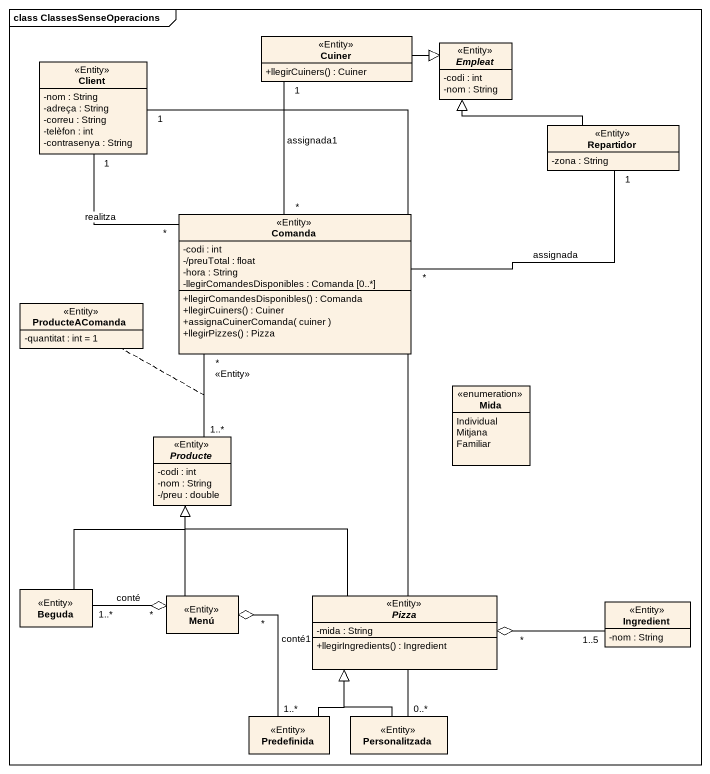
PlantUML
@startuml
mainframe class ClassesSenseOperacions
hide circle
hide empty members
skinparam classAttributeIconSize 0
class Cuiner <<Entity>> {
  +llegirCuiners() : Cuiner
}
abstract class Empleat <<Entity>> {
  -codi : int
  -nom : String
}
class Client <<Entity>> {
  -nom : String
  -adreça : String
  -correu : String
  -telèfon : int
  -contrasenya : String
}
class Repartidor <<Entity>> {
  -zona : String
}
class Comanda <<Entity>> {
  -codi : int
  -/preuTotal : float
  -hora : String
  -llegirComandesDisponibles : Comanda [0..*]
  +llegirComandesDisponibles() : Comanda
  +llegirCuiners() : Cuiner
  +assignaCuinerComanda( cuiner )
  +llegirPizzes() : Pizza
}
class ProducteAComanda <<Entity>> {
  -quantitat : int = 1
}
enum Mida {
  Individual
  Mitjana
  Familiar
}
abstract class Producte <<Entity>> {
  -codi : int
  -nom : String
  -/preu : double
}
class Beguda <<Entity>>
class Menú <<Entity>>
abstract class Pizza <<Entity>> {
  -mida : String
  +llegirIngredients() : Ingredient
}
class Ingredient <<Entity>> {
  -nom : String
}
class Predefinida <<Entity>>
class Personalitzada <<Entity>>
Cuiner -right-|> Empleat
Client "1" -- "*" Comanda : realitza
Client "1" -- "0..*" Personalitzada
Repartidor -left-|> Empleat
Comanda "*" -up- "1" Cuiner : assignada1
Comanda "*" -right- "1" Repartidor : assignada
Producte "1..*" -up- "*" Comanda : <<Entity>>
(Producte, Comanda) .. ProducteAComanda
Beguda -up-|> Producte
Menú -up-|> Producte
Menú "*" o-left- "1..*" Beguda : conté
Menú "*" o-- "1..*" Predefinida : conté1
Pizza -up-|> Producte
Pizza "*" o-right- "1..5" Ingredient
Predefinida -up-|> Pizza
Personalitzada -up-|> Pizza
@enduml
